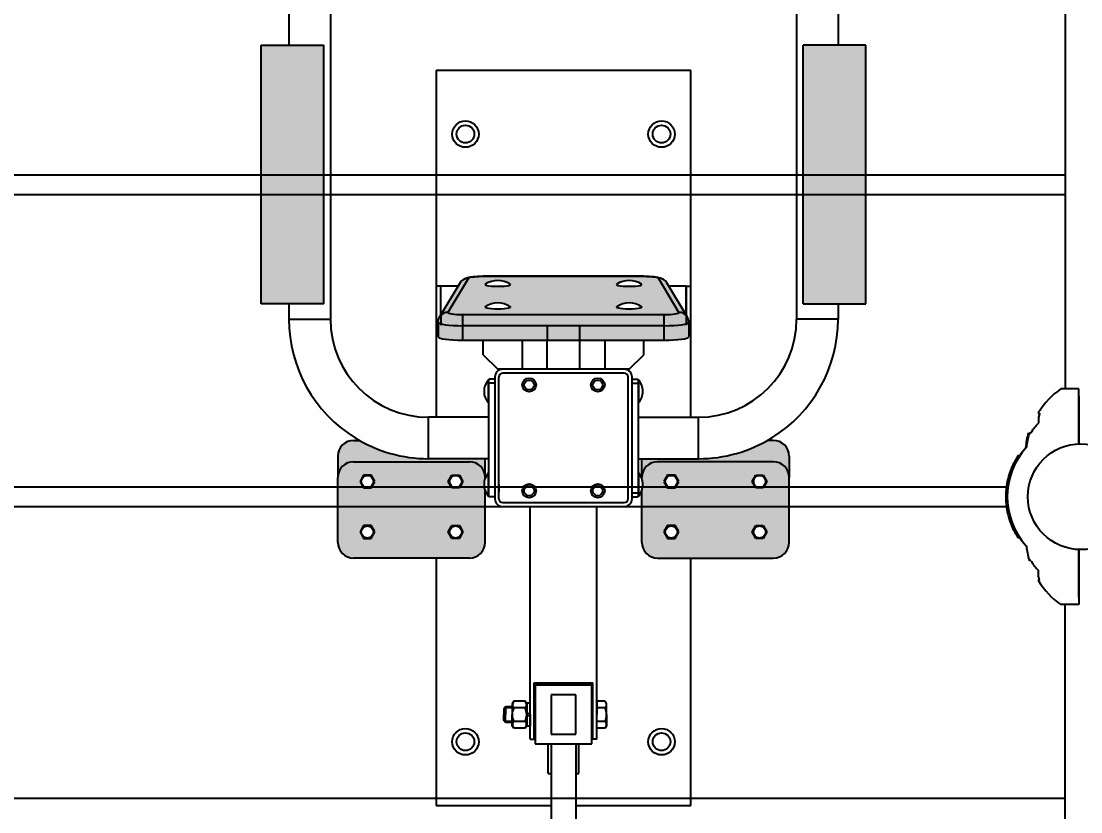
# Model space of a CAD drawing. Header units: millimetres. Extents: x -5849 to 4248, y -2516 to 1499.
# Drawn here: x 2558 to 3638, y -272 to 535 of the extents above; entities that cross this region are included whole.
import ezdxf

# ---------------------------------------------------------------- set-up
doc = ezdxf.new("R2010")
doc.units = ezdxf.units.MM
doc.layers.add('DIKOM_ОБЪЕКТ', color=7, linetype='Continuous')
doc.layers.add('DIKOM_РАЗМЕР_ОБЪЕКТА', color=7, linetype='Continuous')
doc.styles.add('style1', font='arial.ttf', dxfattribs={"width": 0.8})
doc.dimstyles.new('1-50', dxfattribs={"dimtxt": 300, "dimasz": 200, "dimexe": 100, "dimexo": 0, "dimgap": 100, "dimtad": 1, "dimdec": 0, "dimtxsty": 'style1', "dimcen": 0, "dimclrd": 7, "dimclre": 7, "dimadec": 1, "dimazin": 2, "dimtfac": 1, "dimtdec": 0, "dimtmove": 0, "dimatfit": 3, "dimfxl": 0, "dimlwd": 25, "dimlwe": 18, "dimarcsym": 0})

# ---------------------------------------------------------------- blocks, each defined once
blk = doc.blocks.new('*D0')
at = {"layer": 'Defpoints', "color": 0, "transparency": 16777216}
for p in [(3046.6, 999.5), (-4798.3, -900.5), (3046.6, -900.5)]:
    blk.add_point(p, dxfattribs=at)
at = {"layer": 'DIKOM_РАЗМЕР_ОБЪЕКТА', "color": 7, "lineweight": 18, "transparency": 16777216}
for p, q in [((3046.6, 999.5), (-4898.3, 999.5)), ((3046.6, -900.5), (-4898.3, -900.5))]:
    blk.add_line(p, q, dxfattribs=at)
at = {"layer": 'DIKOM_РАЗМЕР_ОБЪЕКТА', "color": 7, "lineweight": 25, "transparency": 16777216}
blk.add_line((-4798.3, 799.5), (-4798.3, -700.5), dxfattribs=at)
at = {"layer": 'DIKOM_РАЗМЕР_ОБЪЕКТА', "color": 7, "transparency": 16777216}
for points in [[(-4831.6, 799.5), (-4765, 799.5), (-4798.3, 999.5)], [(-4831.6, -700.5), (-4765, -700.5), (-4798.3, -900.5)]]:
    blk.add_solid(points, dxfattribs=at)
at = {"layer": 'DIKOM_РАЗМЕР_ОБЪЕКТА', "color": 0, "transparency": 16777216, "insert": (-5051.5, 49.5), "char_height": 300, "attachment_point": 5, "rotation": 90, "style": 'style1'}
blk.add_mtext('1900', dxfattribs=at)
blk = doc.blocks.new('*D1')
at = {"layer": 'Defpoints', "color": 0, "transparency": 16777216}
for p in [(-3995, 51.5), (3748.5, -900.5), (3748.5, -1880.7)]:
    blk.add_point(p, dxfattribs=at)
at = {"layer": 'DIKOM_РАЗМЕР_ОБЪЕКТА', "color": 7, "lineweight": 18, "transparency": 16777216}
for p, q in [((-3995, 51.5), (-3995, -1980.7)), ((3748.5, -900.5), (3748.5, -1980.7))]:
    blk.add_line(p, q, dxfattribs=at)
at = {"layer": 'DIKOM_РАЗМЕР_ОБЪЕКТА', "color": 7, "lineweight": 25, "transparency": 16777216}
blk.add_line((-3795, -1880.7), (3548.5, -1880.7), dxfattribs=at)
at = {"layer": 'DIKOM_РАЗМЕР_ОБЪЕКТА', "color": 7, "transparency": 16777216}
for points in [[(-3795, -1847.4), (-3795, -1914), (-3995, -1880.7)], [(3548.5, -1847.4), (3548.5, -1914), (3748.5, -1880.7)]]:
    blk.add_solid(points, dxfattribs=at)
at = {"layer": 'DIKOM_РАЗМЕР_ОБЪЕКТА', "color": 0, "transparency": 16777216, "insert": (-123.3, -1627.5), "char_height": 300, "attachment_point": 5, "style": 'style1'}
blk.add_mtext('7750', dxfattribs=at)

msp = doc.modelspace()

# ---------------------------------------------------------------- hatches: boundary and pattern name
at = {"layer": 'DIKOM_ОБЪЕКТ'}
h = msp.add_hatch(color=256, dxfattribs=at)
h.paths.add_polyline_path([(3155.9, -713.8), (3155.9, -625.5), (3110.9, -625.5), (3065.9, -625.5), (3065.9, -724.1), (3110.9, -724.1), (3155.9, -724.1)])
h.paths.add_polyline_path([(3025.9, -626.1), (3025.9, -711.7), (3025.9, -713.7), (3032.3, -718.4), (3039.5, -721.8), (3047.3, -723.7), (3052.9, -724.1), (3065.9, -724.1), (3065.9, -625.5), (3030.9, -625.5), (3025.9, -625.8)])
h.paths.add_polyline_path([(3042.1, -686.8), (3049.7, -686.8), (3053.4, -693.3), (3049.7, -699.8), (3042.1, -699.8), (3038.4, -693.3)])
h.paths.add_polyline_path([(3049.7, -650.5), (3042.1, -650.5), (3038.4, -644), (3042.1, -637.5), (3049.7, -637.5), (3053.4, -644)])
h.paths.add_polyline_path([(3025.9, -711.7), (3025.9, -626.1), (3025.9, -625.8), (3018.1, -627.6), (3010.8, -630.9), (3004.4, -635.6), (2998.9, -641.5), (2994.8, -648.3), (2992.1, -655.8), (2991, -663.7), (2991.2, -670.2), (3017.9, -703.6), (3022.5, -710.1), (3025.9, -713.7)])
h.paths.add_polyline_path([(3155.9, -625.5), (3155.9, -713.8), (3195.8, -713.8), (3195.9, -713.7), (3195.9, -711.7), (3195.9, -626.1), (3195.9, -625.8), (3190.9, -625.5)])
h.paths.add_polyline_path([(3172.1, -686.8), (3179.7, -686.8), (3183.4, -693.3), (3179.7, -699.8), (3172.1, -699.8), (3168.4, -693.3)])
h.paths.add_polyline_path([(3172.1, -650.5), (3168.4, -644), (3172.1, -637.5), (3179.7, -637.5), (3183.4, -644), (3179.7, -650.5)])
h.paths.add_polyline_path([(3195.9, -626.1), (3195.9, -711.7), (3195.9, -713.7), (3201.2, -707.7), (3203.9, -703.6), (3230.6, -670.2), (3230.7, -662.2), (3229.3, -654.4), (3226.3, -647), (3221.9, -640.3), (3216.3, -634.6), (3209.6, -630.2), (3202.2, -627.2), (3195.9, -625.8)])
h.paths.add_polyline_path([(3155.9, -724.1), (3168.9, -724.1), (3176.9, -723.3), (3184.5, -721), (3191.5, -717.1), (3195.8, -713.8), (3155.9, -713.8)])
h.paths.add_polyline_path([(3123.4, -542.8), (3098.4, -542.8), (3098.4, -512.8), (3065.9, -512.8), (3065.9, -592.8), (3110.9, -592.8), (3155.9, -592.8), (3155.9, -512.8), (3123.4, -512.8)])
h.paths.add_polyline_path([(3025.9, -580.4), (3025.9, -332.8), (3065.9, -332.8), (3065.9, -372.8), (3098.4, -372.8), (3098.4, -292.8), (3052.9, -292.8), (3044.9, -293.6), (3037.3, -296), (3030.3, -299.8), (3024.2, -305), (3019.2, -311.2), (3015.6, -318.4), (3013.5, -326.1), (3013.2, -328.1), (2991.2, -548.1), (2991.1, -556.1), (2992.5, -564), (2995.5, -571.4), (2999.9, -578.1), (3005.5, -583.7), (3012.2, -588.2), (3019.6, -591.2), (3025.9, -592.5)])
h.paths.add_polyline_path([(3195.9, -332.8), (3195.9, -580.4), (3195.9, -592.5), (3203.7, -590.7), (3211, -587.4), (3217.4, -582.7), (3222.8, -576.9), (3227, -570), (3229.7, -562.5), (3230.8, -554.6), (3230.6, -548.1), (3208.6, -328.1), (3206.9, -320.3), (3203.7, -313), (3199, -306.5), (3193.2, -301.1), (3186.4, -296.9), (3178.9, -294.1), (3171, -292.9), (3168.9, -292.8), (3123.4, -292.8), (3123.4, -372.8), (3155.9, -372.8), (3155.9, -332.8)])
h.paths.add_polyline_path([(3195.9, -580.4), (3195.9, -332.8), (3155.9, -332.8), (3155.9, -592.8), (3190.9, -592.8), (3195.9, -592.5)])
h.paths.add_polyline_path([(3179.7, -516.3), (3183.4, -522.8), (3179.7, -529.3), (3172.1, -529.3), (3168.4, -522.8), (3172.1, -516.3)])
h.paths.add_polyline_path([(3183.4, -357.8), (3179.7, -364.3), (3172.1, -364.3), (3168.4, -357.8), (3172.1, -351.3), (3179.7, -351.3)])
h.paths.add_polyline_path([(3065.9, -472.8), (3065.9, -332.8), (3025.9, -332.8), (3025.9, -580.4), (3025.9, -592.5), (3030.9, -592.8), (3065.9, -592.8)])
h.paths.add_polyline_path([(3049.7, -516.3), (3053.4, -522.8), (3049.7, -529.3), (3042.1, -529.3), (3038.4, -522.8), (3042.1, -516.3)])
h.paths.add_polyline_path([(3049.7, -364.3), (3042.1, -364.3), (3038.4, -357.8), (3042.1, -351.3), (3049.7, -351.3), (3053.4, -357.8)])
h.paths.add_polyline_path([(3098.4, -512.8), (3098.4, -542.8), (3123.4, -542.8), (3123.4, -512.8)])
h.paths.add_polyline_path([(3098.4, -512.8), (3123.4, -512.8), (3123.4, -472.8), (3098.4, -472.8)])
h.paths.add_polyline_path([(3123.4, -472.8), (3123.4, -412.8), (3098.4, -412.8), (3098.4, -472.8)])
h.paths.add_polyline_path([(3098.4, -412.8), (3123.4, -412.8), (3123.4, -372.8), (3098.4, -372.8)])
h.paths.add_polyline_path([(3065.9, -412.8), (3098.4, -412.8), (3098.4, -372.8), (3065.9, -372.8)])
h.paths.add_polyline_path([(3098.4, -472.8), (3098.4, -412.8), (3065.9, -412.8), (3065.9, -472.8)])
h.paths.add_polyline_path([(3098.4, -472.8), (3065.9, -472.8), (3065.9, -512.8), (3098.4, -512.8)])
h.paths.add_polyline_path([(3123.4, -472.8), (3123.4, -512.8), (3155.9, -512.8), (3155.9, -472.8)])
h.paths.add_polyline_path([(3123.4, -412.8), (3123.4, -472.8), (3155.9, -472.8), (3155.9, -412.8)])
h.paths.add_polyline_path([(3123.4, -372.8), (3123.4, -412.8), (3155.9, -412.8), (3155.9, -372.8)])
h.paths.add_polyline_path([(3123.4, -372.8), (3123.4, -292.8), (3110.9, -292.8), (3098.4, -292.8), (3098.4, -372.8)])
h.paths.add_polyline_path([(3014.9, 85.2), (2896.9, 85.2), (2891.9, 84.4), (2887.4, 82.1), (2883.9, 78.5), (2881.6, 74), (2880.9, 69.2), (2880.9, 2.9), (2881.7, -2.1), (2884, -6.6), (2887.6, -10.1), (2892.1, -12.4), (2896.9, -13.1), (3014.9, -13.1), (3019.9, -12.3), (3024.4, -10), (3027.9, -6.4), (3030.2, -1.9), (3030.9, 2.9), (3030.9, 56), (3029.9, 61.3), (3029.9, 62), (3030.7, 67.3), (3030.9, 67.9), (3030.9, 69.2), (3030.1, 74.1), (3027.8, 78.6), (3024.2, 82.2), (3019.7, 84.4)])
h.paths.add_polyline_path([(2918.4, 65.1), (2914.7, 58.6), (2907.1, 58.6), (2903.4, 65.1), (2907.1, 71.6), (2914.7, 71.6)])
h.paths.add_polyline_path([(2997.1, 58.6), (2993.4, 65.1), (2997.1, 71.6), (3004.7, 71.6), (3008.4, 65.1), (3004.7, 58.6)])
h.paths.add_polyline_path([(2918.4, 13.5), (2914.7, 20), (2907.1, 20), (2903.4, 13.5), (2907.1, 7), (2914.7, 7)])
h.paths.add_polyline_path([(2997.1, 20), (3004.7, 20), (3008.4, 13.5), (3004.7, 7), (2997.1, 7), (2993.4, 13.5)])
h.paths.add_polyline_path([(2896.9, 85.2), (3014.9, 85.2), (3019.9, 84.4), (3024.4, 82.1), (3027.9, 78.5), (3030.2, 74), (3030.9, 69.2), (3030.9, 88.3), (2973.2, 88.3), (2958.1, 89.1), (2943.2, 91.5), (2928.7, 95.5), (2914.6, 100.9), (2902.8, 107), (2896.9, 107), (2891.9, 106.2), (2887.4, 103.9), (2883.9, 100.3), (2881.6, 95.8), (2880.9, 91), (2880.9, 69.2), (2881.7, 74.1), (2884, 78.6), (2887.6, 82.2), (2892.1, 84.4)])
h.paths.add_polyline_path([(3240.9, -13.1), (3324.9, -13.1), (3329.9, -12.3), (3334.4, -10), (3337.9, -6.4), (3340.2, -1.9), (3340.9, 2.9), (3340.9, 69.2), (3340.1, 74.1), (3337.8, 78.6), (3334.2, 82.2), (3329.7, 84.4), (3324.9, 85.2), (3206.9, 85.2), (3201.9, 84.4), (3197.4, 82.1), (3193.9, 78.5), (3191.6, 74), (3190.9, 69.2), (3190.9, 67.9), (3191.9, 62.6), (3191.9, 62), (3191.1, 56.7), (3190.9, 56), (3190.9, 2.9), (3191.7, -2.1), (3194, -6.6), (3197.6, -10.1), (3202.1, -12.4), (3206.9, -13.1)])
h.paths.add_polyline_path([(3303.4, 13.5), (3307.1, 20), (3314.7, 20), (3318.4, 13.5), (3314.7, 7), (3307.1, 7)])
h.paths.add_polyline_path([(3228.4, 13.5), (3224.7, 7), (3217.1, 7), (3213.4, 13.5), (3217.1, 20), (3224.7, 20)])
h.paths.add_polyline_path([(3303.4, 65.1), (3307.1, 58.6), (3314.7, 58.6), (3318.4, 65.1), (3314.7, 71.6), (3307.1, 71.6)])
h.paths.add_polyline_path([(3224.7, 58.6), (3217.1, 58.6), (3213.4, 65.1), (3217.1, 71.6), (3224.7, 71.6), (3228.4, 65.1)])
h.paths.add_polyline_path([(3206.9, 85.2), (3324.9, 85.2), (3329.9, 84.4), (3334.4, 82.1), (3337.9, 78.5), (3340.2, 74), (3340.9, 69.2), (3340.9, 91), (3340.1, 95.9), (3337.8, 100.4), (3334.2, 104), (3329.7, 106.2), (3324.9, 107), (3319, 107), (3305.5, 100.2), (3291.4, 94.9), (3276.8, 91.1), (3261.9, 88.9), (3248.6, 88.3), (3190.9, 88.3), (3190.9, 69.2), (3191.7, 74.1), (3194, 78.6), (3197.6, 82.2), (3202.1, 84.4)])
h.paths.add_polyline_path([(3355.2, 510.3), (3355.2, 246.3), (3419.2, 246.3), (3419.2, 510.3)])
h.paths.add_polyline_path([(2866.5, 246.3), (2866.5, 510.3), (2802.5, 510.3), (2802.5, 246.3)])
h.paths.add_polyline_path([(2851.7, 644.8), (2846.6, 644), (2842.1, 641.7), (2838.4, 638.1), (2836.1, 633.6), (2835.2, 628.5), (2835.9, 623.5), (2838.2, 618.9), (2841.7, 615.2), (2846.2, 612.8), (2851.2, 611.8), (2856.3, 612.5), (2861, 614.6), (2864.7, 618.1), (2867.2, 622.6), (2868.2, 627.6), (2867.6, 632.7), (2865.5, 637.4), (2862, 641.2), (2857.6, 643.7), (2852.6, 644.8)])
h.paths.add_polyline_path([(2868.5, 718.3), (2870.6, 746.6), (2871, 774.9), (2869.8, 803.2), (2868.5, 818.3), (2835.5, 818.3), (2833.5, 790.1), (2833.1, 761.8), (2834.3, 733.5), (2835.5, 718.3)])
h.paths.add_polyline_path([(2838.5, 713.3), (2868.5, 713.3), (2870.4, 714.1), (2871, 715.9), (2870.2, 717.7), (2868.5, 718.3), (2835.5, 718.3), (2833.7, 717.5), (2833.1, 715.7), (2833.9, 713.9), (2835.5, 713.3)])
h.paths.add_polyline_path([(2835.5, 818.3), (2868.5, 818.3), (2870.4, 819.1), (2871, 820.9), (2870.2, 822.7), (2868.5, 823.3), (2835.5, 823.3), (2833.7, 822.5), (2833.1, 820.7), (2833.9, 818.9)])
h.paths.add_polyline_path([(3370.1, 644.8), (3365, 644), (3360.5, 641.7), (3356.8, 638.1), (3354.5, 633.6), (3353.6, 628.5), (3354.3, 623.5), (3356.6, 618.9), (3360.1, 615.2), (3364.6, 612.8), (3369.6, 611.8), (3374.7, 612.5), (3379.4, 614.6), (3383.1, 618.1), (3385.6, 622.6), (3386.6, 627.6), (3386, 632.7), (3383.9, 637.4), (3380.4, 641.2), (3376, 643.7), (3371, 644.8)])
h.paths.add_polyline_path([(3386.2, 718.3), (3388.3, 746.6), (3388.7, 774.9), (3387.5, 803.2), (3386.2, 818.3), (3353.2, 818.3), (3351.2, 790.1), (3350.8, 761.8), (3352, 733.5), (3353.2, 718.3)])
h.paths.add_polyline_path([(3356.2, 713.3), (3386.2, 713.3), (3388.1, 714.1), (3388.7, 715.9), (3387.9, 717.7), (3386.2, 718.3), (3353.2, 718.3), (3351.4, 717.5), (3350.8, 715.7), (3351.6, 713.9), (3353.2, 713.3)])
h.paths.add_polyline_path([(3353.2, 818.3), (3386.2, 818.3), (3388.1, 819.1), (3388.7, 820.9), (3387.9, 822.7), (3386.2, 823.3), (3353.2, 823.3), (3351.4, 822.5), (3350.8, 820.7), (3351.6, 818.9)])
h = msp.add_hatch(color=256, dxfattribs=at)
h.paths.add_polyline_path([(3028.9, 209.2), (3094.1, 209.2), (3094.1, 224.1), (3008.1, 224.1), (3008.1, 209.2)])
h.paths.add_polyline_path([(3008.1, 224.1), (3213.7, 224.1), (3213.7, 235.3), (3008.1, 235.3)])
h.paths.add_polyline_path([(3192.9, 274.3), (3028.9, 274.3), (3018.3, 273.7), (3015.1, 273), (3014, 272.4), (2993.1, 237.6), (2993.5, 236.9), (2995.5, 236.3), (2999.1, 235.8), (3004.8, 235.4), (3008.1, 235.3), (3213.7, 235.3), (3224.3, 236), (3227.6, 236.6), (3228.7, 237.3), (3228.7, 237.6), (3207.8, 272.4), (3206.7, 273.1), (3203.9, 273.7), (3199.3, 274.1)])
h.paths.add_polyline_path([(3056.9, 266), (3056.1, 265.3), (3053.7, 264.8), (3049.6, 264.3), (3043.1, 264.2), (3034.2, 264.8), (3031.6, 265.4), (3030.9, 266), (3031.2, 266.3), (3036.6, 269), (3042.6, 270.1), (3048.7, 269.7), (3054.4, 267.6), (3056.6, 266.3)])
h.paths.add_polyline_path([(3056.6, 243.4), (3056.9, 243), (3056.1, 242.4), (3053.7, 241.8), (3049.6, 241.4), (3043.1, 241.2), (3034.2, 241.8), (3031.6, 242.4), (3030.9, 243), (3031.2, 243.4), (3036.6, 246), (3042.6, 247.2), (3048.7, 246.7), (3054.4, 244.7)])
h.paths.add_polyline_path([(3190.9, 266), (3190.1, 265.3), (3187.7, 264.8), (3183.6, 264.3), (3177.1, 264.2), (3168.2, 264.8), (3165.6, 265.4), (3164.9, 266), (3165.2, 266.3), (3170.6, 269), (3176.6, 270.1), (3182.7, 269.7), (3188.4, 267.6), (3190.6, 266.3)])
h.paths.add_polyline_path([(3164.9, 243), (3165.2, 243.4), (3170.6, 246), (3176.6, 247.2), (3182.7, 246.7), (3188.4, 244.7), (3190.6, 243.4), (3190.9, 243), (3190.1, 242.4), (3187.7, 241.8), (3183.6, 241.4), (3177.1, 241.2), (3168.2, 241.8), (3165.6, 242.4)])
h.paths.add_polyline_path([(3008.1, 224.1), (2992.4, 224.8), (2987.1, 225.6), (2984.2, 226.5), (2983.1, 227.4), (2983.1, 227.5), (2983.1, 212.7), (2983.9, 211.8), (2986.3, 211), (2990.3, 210.2), (2996.3, 209.6), (3004.8, 209.2), (3008.1, 209.2)])
h.paths.add_polyline_path([(2985.9, 225.9), (2989.8, 225.2), (2995.5, 224.5), (3003.7, 224.1), (3008.1, 224.1), (3008.1, 235.3), (2997.5, 236), (2994.2, 236.6), (2993.1, 237.3), (2993.1, 237.6), (2989.2, 236.9), (2986, 234.7), (2985.9, 234.6)])
h.paths.add_polyline_path([(3003.5, 264.5), (2985.9, 235.1), (2985.9, 234.6), (2989.2, 236.8), (2993, 237.6), (2993.1, 237.6), (3014, 272.4), (3010.1, 271.7), (3006.8, 269.5), (3005.4, 267.6)])
h.paths.add_polyline_path([(2985.9, 225.9), (2985.9, 234.6), (2984.5, 232.8), (2983.2, 229), (2983.1, 227.5), (2983.9, 226.7)])
h.paths.add_polyline_path([(3127.6, 224.1), (3094.1, 224.1), (3094.1, 209.2), (3127.6, 209.2)])
h.paths.add_polyline_path([(3213.7, 224.1), (3127.6, 224.1), (3127.6, 209.2), (3213.7, 209.2)])
h.paths.add_polyline_path([(3235.9, 225.9), (3232, 225.2), (3226.3, 224.5), (3218.1, 224.1), (3213.7, 224.1), (3213.7, 209.2), (3229.4, 210), (3234.7, 210.8), (3237.6, 211.7), (3238.7, 212.5), (3238.7, 212.7), (3238.7, 227.5), (3237.9, 226.7)])
h.paths.add_polyline_path([(3228.7, 237.6), (3228.3, 236.9), (3226.3, 236.3), (3222.7, 235.8), (3217, 235.4), (3213.7, 235.3), (3213.7, 224.1), (3229.4, 224.8), (3234.7, 225.6), (3235.9, 225.9), (3235.9, 234.6), (3232.6, 236.8), (3228.8, 237.6)])
h.paths.add_polyline_path([(3238.7, 227.5), (3237.9, 231.5), (3237.3, 232.8), (3235.9, 234.6), (3235.9, 225.9), (3238.2, 226.8)])
h.paths.add_polyline_path([(3235.9, 235.1), (3216.4, 267.6), (3213.8, 270.5), (3210.2, 272.2), (3207.8, 272.4), (3228.7, 237.6), (3232.6, 236.9), (3235.8, 234.7), (3235.9, 234.6)])

# ---------------------------------------------------------------- linework, layer by layer
for p, q in [((3622.5, 999.5), (3622.5, 159.5)), ((2830.9, 698.6), (2830.9, 510.3)), ((2873.2, 698.6), (2873.2, 230.6)), ((3348.6, 698.6), (3348.6, 230.6)), ((3390.9, 698.6), (3390.9, 510.3)), ((2802.5, 510.3), (2866.5, 510.3)), ((2802.5, 246.3), (2802.5, 510.3)), ((2866.5, 246.3), (2866.5, 510.3)), ((3419.2, 510.3), (3355.2, 510.3)), ((3355.2, 246.3), (3355.2, 510.3)), ((3419.2, 246.3), (3419.2, 510.3)), ((2980.9, 484.5), (2980.9, 130.6)), ((3240.9, 484.5), (2980.9, 484.5)), ((3240.9, 130.6), (3240.9, 484.5)), ((3622.5, 377.5), (614.5, 377.5)), ((3622.5, 357.5), (614.5, 357.5)), ((3014, 272.4), (2993.1, 237.6)), ((3192.9, 274.4), (3028.9, 274.4)), ((3028.9, 274.4), (3028.9, 274.3)), ((3192.9, 274.3), (3028.9, 274.3)), ((3192.9, 274.4), (3192.9, 274.3)), ((3228.7, 237.6), (3207.8, 272.4)), ((2985.9, 264.5), (2980.9, 264.5)), ((2984.5, 232.8), (3005.4, 267.6)), ((2985.9, 235.1), (2985.9, 264.5)), ((2985.9, 235.1), (2985.9, 264.5)), ((3003.5, 264.5), (2985.9, 264.5)), ((3237.3, 232.8), (3216.4, 267.6)), ((3235.9, 264.5), (3218.3, 264.5)), ((3235.9, 264.5), (3240.9, 264.5)), ((3235.9, 264.5), (3235.9, 235.1)), ((3235.9, 235.1), (3235.9, 264.5)), ((2866.5, 246.3), (2802.5, 246.3)), ((2830.9, 246.3), (2830.9, 230.6)), ((3355.2, 246.3), (3419.2, 246.3)), ((3390.9, 246.3), (3390.9, 230.6)), ((2830.9, 230.6), (2873.2, 230.6)), ((2983.1, 227.5), (2983.1, 212.7)), ((2985.9, 235.1), (2985.9, 224.5)), ((2985.9, 235.1), (2985.9, 224.5)), ((3008.1, 235.3), (3213.7, 235.3)), ((3008.1, 224.1), (3008.1, 235.3)), ((3213.7, 224.1), (3213.7, 235.3)), ((3235.9, 235.1), (3235.9, 224.5)), ((3235.9, 235.1), (3235.9, 224.5)), ((3238.7, 227.5), (3238.7, 212.7)), ((3390.9, 230.6), (3348.6, 230.6)), ((2983.1, 224.5), (2980.9, 224.5)), ((3008.1, 224.1), (3213.7, 224.1)), ((3008.1, 209.2), (3008.1, 224.1)), ((3094.1, 224.5), (3094.1, 209.2)), ((3127.6, 209.2), (3127.6, 224.5)), ((3213.7, 209.2), (3213.7, 224.1)), ((3238.7, 224.5), (3240.9, 224.5)), ((3008.1, 209.2), (3213.7, 209.2)), ((3028.9, 207.2), (3028.9, 209.2)), ((3028.9, 194.3), (3028.9, 207.2)), ((3068.9, 209.2), (3068.9, 207.2)), ((3068.9, 207.2), (3068.9, 179.5)), ((3094.1, 179.5), (3094.1, 209.2)), ((3127.6, 179.5), (3127.6, 209.2)), ((3152.9, 209.2), (3152.9, 207.2)), ((3152.9, 207.2), (3152.9, 179.5)), ((3192.9, 207.2), (3192.9, 209.2)), ((3192.9, 194.3), (3192.9, 207.2)), ((3028.9, 194.3), (3043.9, 179.5)), ((3028.9, 194.3), (3028.9, 194.3)), ((3177.9, 179.5), (3192.9, 194.3)), ((3192.9, 194.3), (3192.9, 194.3)), ((3177.9, 179.5), (3043.9, 179.5)), ((3172.9, 175.5), (3048.9, 175.5)), ((3034.1, 168.5), (3034.9, 168.5)), ((3034.1, 168.5), (3034.1, 145.5)), ((3040.9, 169.5), (3034.9, 169.5)), ((3034.9, 49.5), (3034.9, 169.5)), ((3040.9, 165.5), (3034.9, 165.5)), ((3040.9, 171.5), (3040.9, 47.5)), ((3044.9, 78.5), (3044.9, 171.5)), ((3176.9, 47.5), (3176.9, 171.5)), ((3180.9, 47.5), (3180.9, 171.5)), ((3180.9, 169.5), (3186.9, 169.5)), ((3180.9, 165.5), (3186.9, 165.5)), ((3186.9, 169.5), (3186.9, 49.5)), ((3187.7, 168.5), (3186.9, 168.5)), ((3187.7, 145.5), (3187.7, 168.5)), ((3636.5, 159.5), (3618, 159.5)), ((3636.5, 102.9), (3636.5, 159.5)), ((3636.5, 152.5), (3636.5, 102.9)), ((3034.1, 145.5), (3034.9, 145.5)), ((3187.7, 145.5), (3186.9, 145.5)), ((3034.9, 130.6), (2973.2, 130.6)), ((3034.9, 130.6), (2973.2, 130.6)), ((2973.2, 88.3), (2973.2, 130.6)), ((3186.9, 130.6), (3248.6, 130.6)), ((3186.9, 130.6), (3248.6, 130.6)), ((3248.6, 88.3), (3248.6, 130.6)), ((3596.1, 133.9), (3596.2, 133.9)), ((3587.5, 114.5), (3586.6, 114.5)), ((2896.9, 107), (2902.8, 107)), ((3324.9, 107), (3319, 107)), ((2880.9, 91), (2880.9, 69.2)), ((3034.9, 88.3), (2973.2, 88.3)), ((3034.9, 88.3), (2973.2, 88.3)), ((3030.9, 67.9), (3030.9, 88.3)), ((3186.9, 88.3), (3248.6, 88.3)), ((3186.9, 88.3), (3248.6, 88.3)), ((3190.9, 67.9), (3190.9, 88.3)), ((3340.9, 91), (3340.9, 69.2)), ((3574, 87.8), (3572.3, 87.8)), ((3576, 90.9), (3574.2, 90.9)), ((3576.2, 91.2), (3574.4, 91.2)), ((2896.9, 85.2), (3014.9, 85.2)), ((3044.9, 47.5), (3044.9, 78.5)), ((3324.9, 85.2), (3206.9, 85.2)), ((3569.1, 77.9), (3567.5, 77.9)), ((3567.6, 78.1), (3569.2, 78.1)), ((2880.9, 2.9), (2880.9, 69.2)), ((2907.1, 71.6), (2903.4, 65.1)), ((2903.4, 65.1), (2907.1, 58.6)), ((2914.7, 71.6), (2907.1, 71.6)), ((2918.4, 65.1), (2914.7, 71.6)), ((2914.7, 58.6), (2918.4, 65.1)), ((2993.4, 65.1), (2997.1, 71.6)), ((2997.1, 58.6), (2993.4, 65.1)), ((2997.1, 71.6), (3004.7, 71.6)), ((3004.7, 71.6), (3008.4, 65.1)), ((3008.4, 65.1), (3004.7, 58.6)), ((3034.1, 73.5), (3034.9, 73.5)), ((3034.1, 73.5), (3034.1, 50.5)), ((3044.9, 62), (3044.9, 69.6)), ((3187.7, 73.5), (3186.9, 73.5)), ((3187.7, 50.5), (3187.7, 73.5)), ((3217.1, 71.6), (3213.4, 65.1)), ((3213.4, 65.1), (3217.1, 58.6)), ((3224.7, 71.6), (3217.1, 71.6)), ((3228.4, 65.1), (3224.7, 71.6)), ((3224.7, 58.6), (3228.4, 65.1)), ((3303.4, 65.1), (3307.1, 71.6)), ((3307.1, 58.6), (3303.4, 65.1)), ((3307.1, 71.6), (3314.7, 71.6)), ((3314.7, 71.6), (3318.4, 65.1)), ((3318.4, 65.1), (3314.7, 58.6)), ((3340.9, 2.9), (3340.9, 69.2)), ((3565.7, 67.6), (3564.2, 67.6)), ((3565.6, 72.6), (3567.1, 72.6)), ((3567.2, 72.8), (3565.7, 72.8)), ((672.8, 59.5), (3564.1, 59.5)), ((2907.1, 58.6), (2914.7, 58.6)), ((3004.7, 58.6), (2997.1, 58.6)), ((3030.9, 2.9), (3030.9, 56)), ((3044.9, 62), (3044.9, 54.4)), ((3190.9, 2.9), (3190.9, 56)), ((3217.1, 58.6), (3224.7, 58.6)), ((3314.7, 58.6), (3307.1, 58.6)), ((3562.7, 60), (3564.2, 60)), ((3564.2, 59.7), (3562.7, 59.7)), ((3564.5, 61.7), (3563, 61.7)), ((3034.1, 50.5), (3034.9, 50.5)), ((3040.9, 49.5), (3034.9, 49.5)), ((3048.9, 43.5), (3066.7, 43.5)), ((3066.7, 43.5), (3172.9, 43.5)), ((3180.9, 53.5), (3186.9, 53.5)), ((3180.9, 49.5), (3186.9, 49.5)), ((3187.7, 50.5), (3186.9, 50.5)), ((3563.6, 52.9), (3562.1, 52.9)), ((3563.6, 46), (3562.1, 46)), ((672.8, 39.5), (3564.2, 39.5)), ((3048.9, 39.5), (3172.9, 39.5)), ((3076.9, -197.8), (3076.9, 39.5)), ((3144.9, -197.8), (3144.9, 39.5)), ((3564.2, 39.2), (3562.7, 39.2)), ((3562.7, 39), (3564.2, 39)), ((3564.5, 37.2), (3563, 37.2)), ((3565.7, 31.4), (3564.2, 31.4)), ((3565.6, 26.4), (3567.1, 26.4)), ((3567.2, 26.1), (3565.7, 26.1)), ((2907.1, 20), (2903.4, 13.5)), ((2903.4, 13.5), (2907.1, 7)), ((2914.7, 20), (2907.1, 20)), ((2918.4, 13.5), (2914.7, 20)), ((2914.7, 7), (2918.4, 13.5)), ((2993.4, 13.5), (2997.1, 20)), ((2997.1, 7), (2993.4, 13.5)), ((2997.1, 20), (3004.7, 20)), ((3004.7, 20), (3008.4, 13.5)), ((3008.4, 13.5), (3004.7, 7)), ((3217.1, 20), (3213.4, 13.5)), ((3213.4, 13.5), (3217.1, 7)), ((3224.7, 20), (3217.1, 20)), ((3228.4, 13.5), (3224.7, 20)), ((3224.7, 7), (3228.4, 13.5)), ((3303.4, 13.5), (3307.1, 20)), ((3307.1, 7), (3303.4, 13.5)), ((3307.1, 20), (3314.7, 20)), ((3314.7, 20), (3318.4, 13.5)), ((3318.4, 13.5), (3314.7, 7)), ((3569.1, 21), (3567.5, 21)), ((3567.6, 20.8), (3569.2, 20.8)), ((3574, 11.2), (3572.3, 11.2)), ((2907.1, 7), (2914.7, 7)), ((3004.7, 7), (2997.1, 7)), ((3217.1, 7), (3224.7, 7)), ((3314.7, 7), (3307.1, 7)), ((3576, 8), (3574.2, 8)), ((3576.2, 7.7), (3574.4, 7.7)), ((3636.5, -53.5), (3636.5, -4)), ((3636.5, -4), (3636.5, -60.5)), ((3014.9, -13.1), (2896.9, -13.1)), ((2980.9, -13.1), (2980.9, -265.5)), ((3206.9, -13.1), (3324.9, -13.1)), ((3240.9, -265.5), (3240.9, -13.1)), ((3587.5, -15.6), (3586.6, -15.5)), ((3596.1, -34.9), (3596.2, -34.9)), ((3636.5, -60.5), (3618, -60.5)), ((3622.5, -900.5), (3622.5, -60.5)), ((3080.9, -197.8), (3080.9, -140.5)), ((3080.9, -140.5), (3140.9, -140.5)), ((3080.9, -147.8), (3081.9, -147.8)), ((3139.9, -142.8), (3081.9, -142.8)), ((3081.9, -142.8), (3081.9, -202.8)), ((3139.9, -202.8), (3139.9, -142.8)), ((3140.9, -147.8), (3139.9, -147.8)), ((3140.9, -197.8), (3140.9, -140.5)), ((3060.2, -159), (3058.6, -161.8)), ((3058.6, -161.8), (3058.6, -172.8)), ((3071.8, -159), (3060.2, -159)), ((3073.4, -161.8), (3071.8, -159)), ((3076.9, -161.2), (3073.4, -161.2)), ((3073.4, -161.2), (3073.4, -172.8)), ((3073.4, -172.8), (3073.4, -161.8)), ((3076.9, -172.8), (3076.9, -161.2)), ((3123.4, -152.8), (3098.4, -152.8)), ((3098.4, -152.8), (3098.4, -192.8)), ((3123.4, -192.8), (3123.4, -152.8)), ((3153.5, -159), (3144.9, -159)), ((3144.9, -159), (3144.9, -172.8)), ((3154.9, -161.4), (3153.5, -159)), ((3154.9, -172.8), (3154.9, -161.4)), ((3051.9, -164.8), (3049.9, -166.8)), ((3049.9, -166.8), (3049.9, -172.8)), ((3049.9, -178.8), (3049.9, -172.8)), ((3058.6, -165.9), (3050.8, -165.9)), ((3058.6, -164.8), (3051.9, -164.8)), ((3051.9, -164.8), (3051.9, -172.8)), ((3051.9, -180.8), (3051.9, -172.8)), ((3058.6, -183.8), (3058.6, -172.8)), ((3071.8, -165.9), (3060.2, -165.9)), ((3073.4, -172.2), (3076.9, -170.9)), ((3073.4, -184.5), (3073.4, -172.8)), ((3073.4, -172.8), (3073.4, -183.8)), ((3076.9, -172.8), (3076.9, -184.5)), ((3153.5, -165.9), (3144.9, -165.9)), ((3144.9, -186.7), (3144.9, -172.8)), ((3154.9, -172.8), (3154.9, -184.2)), ((3051.9, -180.8), (3049.9, -178.8)), ((3058.6, -179.8), (3050.8, -179.8)), ((3058.6, -180.8), (3051.9, -180.8)), ((3071.8, -179.8), (3060.2, -179.8)), ((3076.9, -173.5), (3073.4, -174.8)), ((3153.5, -179.8), (3144.9, -179.8)), ((3060.2, -186.7), (3058.6, -183.8)), ((3071.8, -186.7), (3060.2, -186.7)), ((3073.4, -183.8), (3071.8, -186.7)), ((3076.9, -184.5), (3073.4, -184.5)), ((3098.4, -192.8), (3123.4, -192.8)), ((3153.5, -186.7), (3144.9, -186.7)), ((3154.9, -184.2), (3153.5, -186.7)), ((3076.9, -197.8), (3081.9, -197.8)), ((3081.9, -202.8), (3139.9, -202.8)), ((3095.4, -232.8), (3095.4, -202.8)), ((3098.4, -202.8), (3098.4, -292.8)), ((3123.4, -202.8), (3123.4, -292.8)), ((3126.4, -232.8), (3126.4, -202.8)), ((3144.9, -197.8), (3139.9, -197.8)), ((3095.4, -232.8), (3098.4, -232.8)), ((3123.4, -232.8), (3126.4, -232.8)), ((3622.5, -258.5), (614.5, -258.5)), ((2980.9, -265.5), (3098.4, -265.5)), ((3123.4, -265.5), (3240.9, -265.5))]:
    msp.add_line(p, q, dxfattribs=at)
for centre, radius in [((3010.9, 419.5), 13.5), ((3210.9, 419.5), 13.5), ((3010.9, 419.5), 9), ((3210.9, 419.5), 9), ((3075.9, 163.5), 7), ((3075.9, 163.5), 5), ((3145.9, 163.5), 7), ((3145.9, 163.5), 5), ((3638.5, 49.5), 54), ((2910.9, 65.1), 6.18), ((3000.9, 65.1), 6.18), ((3220.9, 65.1), 6.18), ((3310.9, 65.1), 6.18), ((3075.9, 55.5), 7), ((3075.9, 55.5), 5), ((3145.9, 55.5), 7), ((3145.9, 55.5), 5), ((2910.9, 13.5), 6.18), ((3000.9, 13.5), 6.18), ((3220.9, 13.5), 6.18), ((3310.9, 13.5), 6.18), ((3010.9, -200.5), 13.5), ((3010.9, -200.5), 9), ((3210.9, -200.5), 13.5), ((3210.9, -200.5), 9)]:
    msp.add_circle(centre, radius, dxfattribs=at)
for centre, radius, start, end in [((3043.9, 247), 23.1, 56.6319, 123.3681), ((3177.9, 247), 23.1, 56.6319, 123.3681), ((3043.9, 224.1), 23.1, 56.6319, 123.3681), ((3177.9, 224.1), 23.1, 56.6319, 123.3681), ((2973.2, 230.6), 142.3, 180, 238.361), ((2973.2, 230.6), 100, 180, 270), ((3248.6, 230.6), 100, 270, 0), ((3248.6, 230.6), 142.3, 301.639, 0), ((3048.9, 171.5), 8, 90, 180), ((3048.9, 171.5), 4, 90, 180), ((3172.9, 171.5), 8, 0, 90), ((3172.9, 171.5), 4, 0, 90), ((3047.9, 157), 18, 140.291, 180), ((3173.9, 157), 18, 0, 39.709), ((3047.9, 157), 18, 180, 219.709), ((3173.9, 157), 18, 320.291, 0), ((3666.5, 90.9), 84, 125.2475, 147.9659), ((3596.1, 134.9), 1, 147.9659, 276.6751), ((2973.2, 230.6), 142.3, 238.361, 270), ((3248.6, 230.6), 142.3, 270, 301.639), ((3636.5, 98.6), 54, 162.56, 179.1448), ((3666.5, 90.9), 84, 164.1866, 173.828), ((3586.6, 113.5), 1, 90, 164.1866), ((2896.9, 91), 16, 90, 180), ((3324.9, 91), 16, 0, 90), ((3638.5, 49.5), 75, 137.7463, 221.7045), ((3638.5, 49.5), 75, 138.2955, 222.2537), ((3638.5, 49.5), 76.5, 151.0459, 160.9484), ((3638.5, 49.5), 76.5, 150.2456, 151.0459), ((3638.5, 49.5), 76.5, 150.0092, 150.2456), ((3638.5, 49.5), 76.5, 149.95, 150.0092), ((3638.5, 49.5), 76.5, 149.5677, 149.9498), ((3638.5, 49.5), 76.5, 148.7558, 149.5677), ((3638.5, 49.5), 76.5, 147.2231, 148.7558), ((3638.5, 49.5), 76.5, 146.9502, 147.8393), ((3638.5, 49.5), 76.5, 147.1616, 147.2231), ((2896.9, 69.2), 16, 90, 180), ((3014.9, 69.2), 16, 0, 90), ((3206.9, 69.2), 16, 90, 180), ((3324.9, 69.2), 16, 0, 90), ((3638.5, 49.5), 76.5, 159.3, 169.9184), ((3638.5, 49.5), 76.5, 158.1921, 159.3), ((3638.5, 49.5), 76.5, 158.2163, 158.372), ((3638.5, 49.5), 76.5, 158.0247, 158.1921), ((3638.5, 49.5), 76.5, 157.3534, 158.0247), ((3638.5, 49.5), 76.5, 151.7258, 151.785), ((3047.9, 62), 18, 140.291, 180), ((3173.9, 62), 18, 0, 39.709), ((3638.5, 49.5), 76.5, 167.9106, 168.6227), ((3638.5, 49.5), 76.5, 166.3025, 167.9106), ((3638.5, 49.5), 76.5, 167.7326, 167.7854), ((3638.5, 49.5), 76.5, 166.5878, 166.5931), ((3638.5, 49.5), 76.5, 165.5304, 166.3025), ((3638.5, 49.5), 76.5, 166.0669, 166.12), ((3638.5, 49.5), 76.5, 164.4697, 165.5304), ((3638.5, 49.5), 76.5, 165.2737, 165.3272), ((3638.5, 49.5), 76.5, 163.7447, 164.4697), ((3638.5, 49.5), 76.5, 162.4237, 163.7447), ((3638.5, 49.5), 76.5, 162.5868, 162.6409), ((3638.5, 49.5), 76.5, 162.0624, 162.2376), ((3638.5, 49.5), 76.5, 162.2228, 162.4238), ((3638.5, 49.5), 76.5, 160.9484, 162.2228), ((3638.5, 49.5), 76.5, 161.4569, 161.5113), ((3047.9, 62), 18, 180, 219.709), ((3173.9, 62), 18, 320.291, 0), ((3638.5, 49.5), 76.5, 173.3742, 179.7196), ((3638.5, 49.5), 76.5, 175.277, 176.6647), ((3638.5, 49.5), 76.5, 176.3511, 176.4966), ((3638.5, 49.5), 76.5, 171.0597, 174.8008), ((3638.5, 49.5), 76.5, 174.8008, 175.277), ((3638.5, 49.5), 76.5, 174.8007, 175.2771), ((3638.5, 49.5), 76.5, 173.7539, 174.4503), ((3638.5, 49.5), 76.5, 174.4595, 174.5118), ((3638.5, 49.5), 76.5, 172.3014, 173.3742), ((3638.5, 49.5), 76.5, 170.6259, 172.1367), ((3638.5, 49.5), 76.5, 172.1366, 172.3014), ((3638.5, 49.5), 76.5, 172.3157, 172.4591), ((3638.5, 49.5), 76.5, 170.8336, 171.0597), ((3638.5, 49.5), 76.5, 169.9184, 170.6259), ((3638.5, 49.5), 76.5, 170.0065, 170.7661), ((3638.5, 49.5), 76.5, 170.7661, 170.8336), ((3638.5, 49.5), 76.5, 168.6227, 170.0065), ((3638.5, 49.5), 76.5, 169.8536, 169.9057), ((3638.5, 49.5), 76.5, 168.6226, 168.9009), ((3048.9, 47.5), 8, 180, 270), ((3048.9, 47.5), 4, 180, 270), ((3172.9, 47.5), 8, 270, 0), ((3172.9, 47.5), 4, 270, 0), ((3638.5, 49.5), 76.5, 177.783, 178.8056), ((3638.5, 49.5), 76.5, 178.8056, 180.2804), ((3638.5, 49.5), 76.5, 179.7196, 181.1944), ((3638.5, 49.5), 76.5, 180.2804, 186.6258), ((3638.5, 49.5), 76.5, 181.1944, 182.217), ((3638.5, 49.5), 76.5, 176.6647, 177.4147), ((3638.5, 49.5), 76.5, 176.9564, 177.2369), ((3638.5, 49.5), 76.5, 177.4147, 177.783), ((3638.5, 49.5), 76.5, 182.217, 182.5853), ((3638.5, 49.5), 76.5, 182.5853, 183.3353), ((3638.5, 49.5), 76.5, 182.7631, 183.0436), ((3638.5, 49.5), 76.5, 183.3353, 184.723), ((3638.5, 49.5), 76.5, 183.5034, 183.6489), ((3638.5, 49.5), 76.5, 184.723, 185.1992), ((3638.5, 49.5), 76.5, 184.7229, 185.1993), ((3638.5, 49.5), 76.5, 185.1992, 188.9403), ((3638.5, 49.5), 76.5, 185.4882, 185.5405), ((3638.5, 49.5), 76.5, 185.5497, 186.2461), ((3638.5, 49.5), 76.5, 186.6258, 187.6986), ((3638.5, 49.5), 76.5, 187.5409, 187.6843), ((3638.5, 49.5), 76.5, 187.6986, 187.8634), ((3638.5, 49.5), 76.5, 187.8633, 189.3741), ((3638.5, 49.5), 76.5, 188.9403, 189.1664), ((3638.5, 49.5), 76.5, 189.1664, 189.2339), ((3638.5, 49.5), 76.5, 189.2339, 189.9935), ((3638.5, 49.5), 76.5, 189.3741, 190.0816), ((3638.5, 49.5), 76.5, 189.9935, 191.3773), ((3638.5, 49.5), 76.5, 190.0816, 200.7), ((3638.5, 49.5), 76.5, 190.0943, 190.1464), ((3638.5, 49.5), 76.5, 191.0991, 191.3774), ((3638.5, 49.5), 76.5, 191.3773, 192.0894), ((3638.5, 49.5), 76.5, 192.0894, 193.6975), ((3638.5, 49.5), 76.5, 192.2146, 192.2674), ((3638.5, 49.5), 76.5, 193.4069, 193.4122), ((3638.5, 49.5), 76.5, 193.6975, 194.4696), ((3638.5, 49.5), 76.5, 193.88, 193.9331), ((3638.5, 49.5), 76.5, 194.4696, 195.5303), ((3638.5, 49.5), 76.5, 194.6728, 194.7263), ((3638.5, 49.5), 76.5, 195.5303, 196.2553), ((3638.5, 49.5), 76.5, 196.2553, 197.5763), ((3638.5, 49.5), 76.5, 197.3591, 197.4132), ((3638.5, 49.5), 76.5, 197.5762, 197.7772), ((3638.5, 49.5), 76.5, 197.7624, 197.9376), ((3638.5, 49.5), 76.5, 197.7772, 199.0516), ((3638.5, 49.5), 76.5, 198.4887, 198.5431), ((3638.5, 49.5), 76.5, 199.0516, 208.9541), ((3638.5, 49.5), 76.5, 200.7, 201.8079), ((3638.5, 49.5), 76.5, 200.8143, 201.4273), ((3638.5, 49.5), 76.5, 201.628, 201.7837), ((3638.5, 49.5), 76.5, 201.8079, 201.9753), ((3638.5, 49.5), 76.5, 201.9753, 202.6466), ((3638.5, 49.5), 76.5, 202.6466, 212.1607), ((3638.5, 49.5), 76.5, 208.215, 208.2742), ((3638.5, 49.5), 76.5, 208.9541, 209.7544), ((3638.5, 49.5), 76.5, 209.7544, 209.9908), ((3638.5, 49.5), 76.5, 209.9908, 210.05), ((3638.5, 49.5), 76.5, 210.0502, 210.4323), ((2896.9, 2.9), 16, 180, 270), ((3014.9, 2.9), 16, 270, 0), ((3206.9, 2.9), 16, 180, 270), ((3324.9, 2.9), 16, 270, 0), ((3638.5, 49.5), 76.5, 210.4323, 211.2442), ((3638.5, 49.5), 76.5, 211.2442, 212.7769), ((3638.5, 49.5), 76.5, 212.1607, 213.0498), ((3638.5, 49.5), 76.5, 212.7769, 212.8384), ((3666.5, 8.1), 84, 186.172, 195.8134), ((3586.6, -14.5), 1, 195.8134, 270), ((3596.1, -35.9), 1, 83.3249, 212.0341), ((3666.5, 8.1), 84, 212.0341, 234.7525), ((3062.9, -162.7), 4.17, 146.7144, 230.3384), ((3069.1, -162.7), 4.17, 309.6616, 33.2855), ((3149.9, -162.6), 4.88, 316.8364, 28.9808), ((3074, -172.8), 15.4, 153.2217, 180), ((3074, -172.8), 15.4, 180, 206.7783), ((3058, -172.8), 15.4, 0, 26.7783), ((3058, -172.8), 15.4, 333.2217, 0), ((3137.3, -172.8), 17.6, 0, 23.1373), ((3137.3, -172.8), 17.6, 336.8627, 0), ((3062.9, -183), 4.17, 129.6616, 213.2856), ((3069.1, -183), 4.17, 326.7145, 50.3384), ((3149.9, -183.1), 4.88, 331.0192, 43.1636)]:
    msp.add_arc(centre, radius, start, end, dxfattribs=at)
for centre, major_axis, ratio, start_param, end_param in [((3014, 262.5), (-8.58, 5.14), 0.986847, -1.037095, 0), ((3028.9, 272.2), (-15, 0), 0.139173, -1.570796, -0.083141), ((3192.9, 272.2), (15, 0), 0.139173, 0.083141, 1.570796), ((3207.8, 262.5), (8.58, 5.14), 0.986847, 0, 1.037095), ((3043.9, 266), (-13, 0), 0.139173, -0.208259, 0), ((3043.9, 266), (-13, 0), 0.139173, -0.208259, 0), ((3043.9, 266), (-13, 0), 0.139173, 0, 3.141593), ((3043.9, 266), (-13, 0), 0.139173, 0, 3.141593), ((3043.9, 266), (-13, 0), 0.139173, -3.141593, -2.933333), ((3043.9, 266), (-13, 0), 0.139173, -3.141593, -2.933333), ((3177.9, 266), (-13, 0), 0.139173, -0.208259, 0), ((3177.9, 266), (-13, 0), 0.139173, -0.208259, 0), ((3177.9, 266), (-13, 0), 0.139173, 0, 3.141593), ((3177.9, 266), (-13, 0), 0.139173, 0, 3.141593), ((3177.9, 266), (-13, 0), 0.139173, -3.141593, -2.933333), ((3177.9, 266), (-13, 0), 0.139173, -3.141593, -2.933333), ((3043.9, 243), (-13, 0), 0.139173, -0.208259, 0), ((3043.9, 243), (-13, 0), 0.139173, -0.208259, 0), ((3043.9, 243), (-13, 0), 0.139173, 0, 3.141593), ((3043.9, 243), (-13, 0), 0.139173, 0, 3.141593), ((3043.9, 243), (-13, 0), 0.139173, -3.141593, -2.933333), ((3043.9, 243), (-13, 0), 0.139173, -3.141593, -2.933333), ((3177.9, 243), (-13, 0), 0.139173, -0.208259, 0), ((3177.9, 243), (-13, 0), 0.139173, -0.208259, 0), ((3177.9, 243), (-13, 0), 0.139173, 0, 3.141593), ((3177.9, 243), (-13, 0), 0.139173, 0, 3.141593), ((3177.9, 243), (-13, 0), 0.139173, -3.141593, -2.933333), ((3177.9, 243), (-13, 0), 0.139173, -3.141593, -2.933333), ((3008.1, 227.5), (-25, 0), 0.139173, 0, 1.570796), ((2993.1, 227.7), (-8.58, 5.14), 0.986847, -1.037095, 0), ((3008.1, 237.4), (-15, 0), 0.139173, -0.083141, 1.570796), ((3213.7, 237.4), (15, 0), 0.139173, -1.570796, 0.083141), ((3213.7, 227.5), (25, 0), 0.139173, -1.570796, 0), ((3228.7, 227.7), (8.58, 5.14), 0.986847, 0, 1.037095), ((3008.1, 212.7), (-25, 0), 0.139173, 0, 1.570796), ((3213.7, 212.7), (25, 0), 0.139173, -1.570796, 0)]:
    msp.add_ellipse(centre, major_axis=major_axis, ratio=ratio, start_param=start_param, end_param=end_param, dxfattribs=at)
for points, knots in [([(3005.4, 267.6), (3005.6, 268), (3006, 268.7), (3006.8, 269.5), (3007.6, 270.3), (3008.4, 270.9), (3009, 271.3), (3009.6, 271.7), (3010.3, 272), (3011.1, 272.3), (3011.9, 272.6), (3012.5, 272.8), (3013.1, 273), (3013.6, 273.1), (3014.3, 273.3), (3015.3, 273.5), (3016.5, 273.7), (3018, 273.9), (3019.7, 274), (3021.5, 274.2), (3023.3, 274.3), (3025.3, 274.4), (3027.2, 274.4), (3028.4, 274.4), (3028.9, 274.4)], [0, 0, 0, 0, 1.065356, 2.140768, 2.998207, 3.969772, 4.941338, 5.172099, 6.156641, 7.141183, 8.03996, 8.978348, 9.404898, 10.257999, 10.883045, 12.133138, 13.561391, 15.211725, 16.878628, 18.55848, 20.249431, 21.950793, 23.662934, 25, 25, 25, 25]), ([(3192.9, 274.4), (3193.6, 274.4), (3194.9, 274.4), (3197, 274.3), (3198.9, 274.3), (3200.8, 274.1), (3202.5, 274), (3204.2, 273.8), (3205.7, 273.6), (3206.9, 273.4), (3207.9, 273.2), (3208.5, 273), (3209.1, 272.9), (3209.7, 272.7), (3210.5, 272.4), (3211.3, 272.1), (3212.1, 271.7), (3212.8, 271.3), (3213.4, 270.9), (3214, 270.5), (3214.7, 269.8), (3215.4, 269.1), (3216, 268.3), (3216.3, 267.8), (3216.4, 267.6)], [0, 0, 0, 0, 1.733747, 3.455056, 5.16454, 6.863375, 8.551579, 10.228426, 11.89113, 13.366003, 14.429699, 15.493395, 15.600681, 16.664041, 17.590932, 18.517822, 19.420113, 20.426409, 20.872057, 21.763352, 22.338655, 23.446906, 24.529189, 25, 25, 25, 25]), ([(3596.4, 134.6), (3596.3, 134.3), (3596.2, 133.9), (3595.9, 133), (3595.8, 132.4), (3595.5, 131.1), (3595.4, 130.5), (3595.3, 129.1), (3595.3, 128.4), (3595.2, 127.1), (3595.2, 126.4), (3595.3, 125.4), (3595.3, 125.1), (3595.3, 124.8)], [2.687971, 2.687971, 2.687971, 2.687971, 19.440816, 19.440816, 48.364958, 48.364958, 79.796796, 79.796796, 112.396796, 112.396796, 144.996796, 144.996796, 159.306741, 159.306741, 159.306741, 159.306741]), ([(3596.2, 133.9), (3596.2, 133.8), (3596.2, 133.7), (3596, 133.1), (3595.9, 132.6), (3595.6, 131.4), (3595.5, 130.8), (3595.4, 129.5), (3595.3, 128.8), (3595.2, 127.4), (3595.2, 126.7), (3595.2, 125.5), (3595.3, 125), (3595.3, 124.6)], [10.122861, 10.122861, 10.122861, 10.122861, 15.461921, 15.461921, 39.974723, 39.974723, 71.045259, 71.045259, 103.384311, 103.384311, 135.984311, 135.984311, 159.306764, 159.306764, 159.306764, 159.306764]), ([(3587.4, 114.4), (3587.5, 114.6), (3587.6, 114.7), (3588, 115.3), (3588.2, 115.7), (3588.8, 116.7), (3589.3, 117.4), (3590.2, 118.7), (3590.8, 119.4), (3591.9, 120.8), (3592.4, 121.5), (3593.6, 122.8), (3594.2, 123.5), (3595, 124.3), (3595.2, 124.4), (3595.3, 124.6)], [1.574441, 1.574441, 1.574441, 1.574441, 11.574334, 11.574334, 31.772683, 31.772683, 67.630425, 67.630425, 108.030425, 108.030425, 148.430425, 148.430425, 188.830425, 188.830425, 198.511536, 198.511536, 198.511536, 198.511536]), ([(3587.5, -15.8), (3587.6, -16), (3587.7, -16.1), (3588, -16.6), (3588.2, -16.9), (3588.8, -18), (3589.3, -18.6), (3590.2, -20), (3590.8, -20.7), (3591.9, -22.1), (3592.4, -22.7), (3593.6, -24.1), (3594.2, -24.7), (3595, -25.5), (3595.2, -25.7), (3595.3, -25.8)], [5.215159, 5.215159, 5.215159, 5.215159, 11.576809, 11.576809, 31.779476, 31.779476, 67.644885, 67.644885, 108.044885, 108.044885, 148.444885, 148.444885, 188.844885, 188.844885, 198.480191, 198.480191, 198.480191, 198.480191]), ([(3596.4, -35.6), (3596.3, -35.3), (3596.2, -34.9), (3595.9, -34), (3595.8, -33.4), (3595.5, -32.2), (3595.4, -31.5), (3595.3, -30.2), (3595.3, -29.5), (3595.2, -28.1), (3595.2, -27.4), (3595.3, -26.4), (3595.3, -26.1), (3595.3, -25.8)], [2.687971, 2.687971, 2.687971, 2.687971, 19.440816, 19.440816, 48.364958, 48.364958, 79.796796, 79.796796, 112.396796, 112.396796, 144.996796, 144.996796, 159.306741, 159.306741, 159.306741, 159.306741])]:
    msp.add_open_spline(points, degree=3, knots=knots, dxfattribs=at)
for points in [[(2983.1, 227.5), (2983.1, 227.9), (2983.1, 228.7), (2983.3, 229.8), (2983.6, 230.8), (2984, 231.9), (2984.4, 232.5), (2984.5, 232.8)], [(3238.7, 227.5), (3238.7, 227.9), (3238.7, 228.7), (3238.5, 229.8), (3238.2, 230.8), (3237.8, 231.9), (3237.4, 232.5), (3237.3, 232.8)]]:
    msp.add_open_spline(points, degree=3, dxfattribs=at)

# ---------------------------------------------------------------- dimensions: what is measured, and where the dimension line sits
at = {"layer": 'DIKOM_РАЗМЕР_ОБЪЕКТА'}
dim = msp.add_linear_dim(base=(-4798.3, -900.5), p1=(3046.6, 999.5), p2=(3046.6, -900.5), angle=90, dimstyle='1-50', dxfattribs=at)
dim.commit()
dim.dimension.update_dxf_attribs({"geometry": '*D0', "text_midpoint": (-4798.3, 49.5), "dimtype": 160})
dim = msp.add_linear_dim(base=(3748.5, -1880.7), p1=(-3995, 51.5), p2=(3748.5, -900.5), text='7750', dimstyle='1-50', dxfattribs=at)
dim.commit()
dim.dimension.update_dxf_attribs({"geometry": '*D1', "text_midpoint": (-123.3, -1880.7), "dimtype": 160})

doc.saveas('drawing.dxf')
